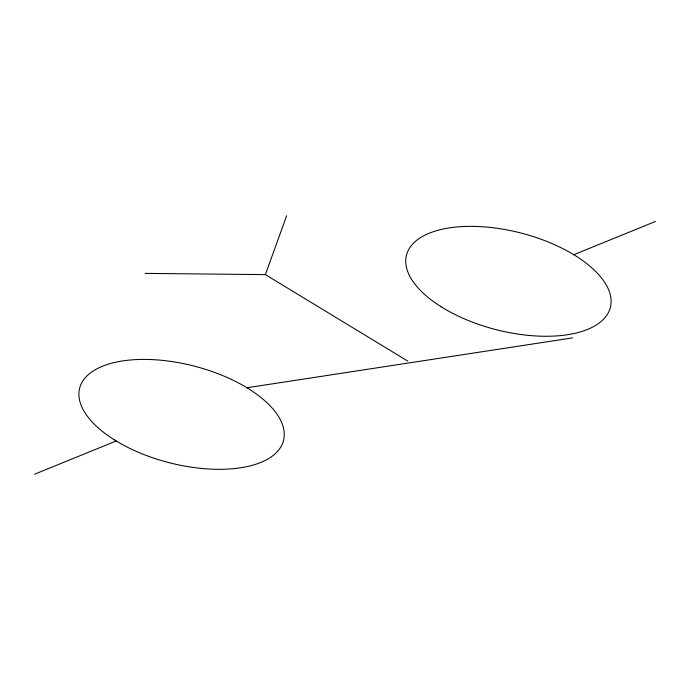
<?xml version="1.0" encoding="UTF-8"?>
<svg xmlns="http://www.w3.org/2000/svg" width="690" height="690" viewBox="0 0 690 690"><rect width="100%" height="100%" fill="white"/><g stroke="black" fill="none" stroke-linecap="round" stroke-linejoin="round"><path stroke-width="1.03" d="M145.116 273.378L265.374 274.62L286.643 215.763M34.5 474.237L116.213 440.97M573.787 254.705L655.5 221.438M246.951 387.754L572.528 337.893M265.374 274.62L407.85 361.137M114.342 439.823A105.234 49.887 14.4 0 0 282.408 443.808A105.234 49.887 14.4 0 0 147.988 359.456A105.234 49.887 14.4 0 0 114.342 439.823M441.186 306.774A105.234 49.887 14.4 0 0 609.244 310.759A105.234 49.887 14.4 0 0 474.832 226.406A105.234 49.887 14.4 0 0 441.186 306.774"/></g></svg>
